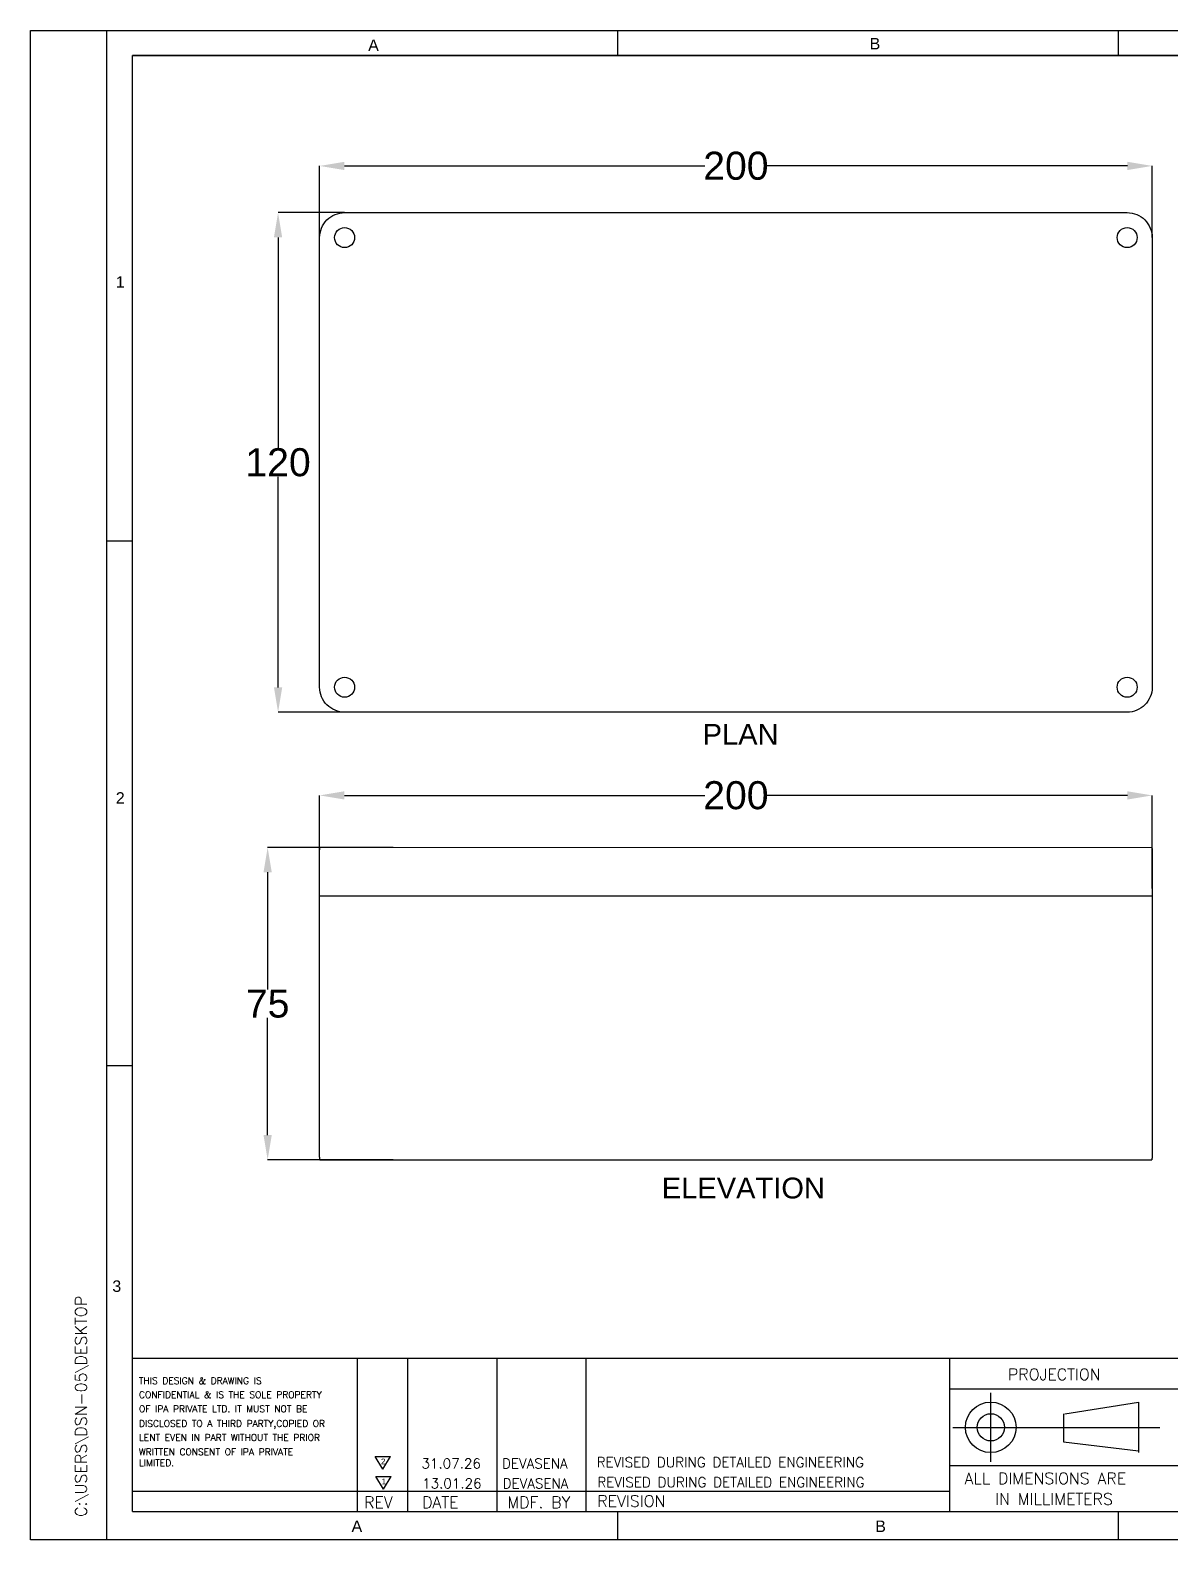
# Model space of a CAD drawing. Header units: inches. Extents: x 784 to 2184505, y 7 to 371504.
# Drawn here: x 543003 to 612083, y 275330 to 366831 of the extents above; entities that cross this region are included whole.
import ezdxf

# ---------------------------------------------------------------- set-up
doc = ezdxf.new("R2010")
doc.units = ezdxf.units.IN
doc.header["$MEASUREMENT"] = 0
doc.layers.add('Object', color=2, linetype='Continuous', lineweight=30)
doc.layers.add('SHEET', color=10, linetype='Continuous')
doc.styles.add('ROMANC', font='romanc.shx', dxfattribs={"height": 5})
doc.styles.add('ROMAND', font='romand', dxfattribs={"height": 3})
doc.styles.get("Standard").update_dxf_attribs({"font": 'arial.ttf'})
doc.dimstyles.get("Standard").update_dxf_attribs({"dimtxt": 0.18, "dimasz": 0.18, "dimexe": 0.18, "dimexo": 0.0625, "dimgap": 0.09, "dimtad": 0, "dimtih": 1, "dimtoh": 1, "dimdec": 4, "dimzin": 0, "dimdsep": 46, "dimtxsty": 'Standard', "dimcen": 0.09, "dimadec": 0, "dimazin": 0, "dimtfac": 1, "dimtdec": 4, "dimtofl": 0, "dimtmove": 0, "dimatfit": 3, "dimfxl": 1, "dimtolj": 1, "dimtzin": 0, "dimarcsym": 0})

# ---------------------------------------------------------------- blocks, each defined once
blk = doc.blocks.new('*D97')
at = {"color": 0, "lineweight": -2}
for p, q in [((560548, 354259), (560548, 358604)), ((611013, 354259), (611013, 358604))]:
    blk.add_line(p, q, dxfattribs=at)
at = {"color": 0}
for p, q in [((562048, 358604), (583891, 358604)), ((609513, 358604), (587670, 358604))]:
    blk.add_line(p, q, dxfattribs=at)
for points in [[(562048, 358854), (562048, 358354), (560548, 358604)], [(609513, 358354), (609513, 358854), (611013, 358604)]]:
    blk.add_solid(points, dxfattribs=at)
at = {"layer": 'Defpoints', "color": 0}
for p in [(611013, 358604), (560548, 354259), (611013, 354259)]:
    blk.add_point(p, dxfattribs=at)
at = {"color": 0, "lineweight": 13, "insert": (585781, 358604), "char_height": 1700, "attachment_point": 5}
blk.add_mtext('\\A1;200', dxfattribs=at)
blk = doc.blocks.new('*D98')
at = {"color": 0, "lineweight": -2}
for p, q in [((562062, 355773), (558028, 355773)), ((562062, 325494), (558028, 325494))]:
    blk.add_line(p, q, dxfattribs=at)
at = {"color": 0}
for p, q in [((558028, 354273), (558028, 341501)), ((558028, 326994), (558028, 339765))]:
    blk.add_line(p, q, dxfattribs=at)
for points in [[(558278, 354273), (557778, 354273), (558028, 355773)], [(557778, 326994), (558278, 326994), (558028, 325494)]]:
    blk.add_solid(points, dxfattribs=at)
at = {"layer": 'Defpoints', "color": 0}
for p in [(562062, 355773), (558028, 325494), (562062, 325494)]:
    blk.add_point(p, dxfattribs=at)
at = {"color": 0, "lineweight": 13, "insert": (558028, 340633), "char_height": 1700, "attachment_point": 5}
blk.add_mtext('\\A1;120', dxfattribs=at)
blk = doc.blocks.new('*D99')
at = {"color": 0, "lineweight": -2}
for p, q in [((560548, 314815), (560548, 320450)), ((611013, 314815), (611013, 320450))]:
    blk.add_line(p, q, dxfattribs=at)
at = {"color": 0}
for p, q in [((562048, 320450), (583891, 320450)), ((609513, 320450), (587670, 320450))]:
    blk.add_line(p, q, dxfattribs=at)
for points in [[(562048, 320700), (562048, 320200), (560548, 320450)], [(609513, 320200), (609513, 320700), (611013, 320450)]]:
    blk.add_solid(points, dxfattribs=at)
at = {"layer": 'Defpoints', "color": 0}
for p in [(611013, 320450), (560548, 314815), (611013, 314815)]:
    blk.add_point(p, dxfattribs=at)
at = {"color": 0, "lineweight": 13, "insert": (585781, 320450), "char_height": 1700, "attachment_point": 5}
blk.add_mtext('\\A1;200', dxfattribs=at)
blk = doc.blocks.new('*D100')
at = {"color": 0, "lineweight": -2}
for p, q in [((565000, 317289), (557396, 317289)), ((565000, 298358), (557396, 298358))]:
    blk.add_line(p, q, dxfattribs=at)
at = {"color": 0}
for p, q in [((557397, 315789), (557397, 308688)), ((557397, 299858), (557397, 306959))]:
    blk.add_line(p, q, dxfattribs=at)
for points in [[(557647, 315789), (557147, 315789), (557397, 317289)], [(557147, 299858), (557647, 299858), (557397, 298358)]]:
    blk.add_solid(points, dxfattribs=at)
at = {"layer": 'Defpoints', "color": 0}
for p in [(565000, 317289), (557397, 298358), (565000, 298358)]:
    blk.add_point(p, dxfattribs=at)
at = {"color": 0, "lineweight": 13, "insert": (557397, 307823), "char_height": 1700, "attachment_point": 5}
blk.add_mtext('\\A1;75', dxfattribs=at)

msp = doc.modelspace()

# ---------------------------------------------------------------- linework, layer by layer
at = {"lineweight": 13}
msp.add_line((560561.35412, 317288.66022, 6066.45786), (611000.02276, 317288.66022, 6066.45786), dxfattribs=at)
for p, q in [((560548.16386, 314367.57591, 6066.45786), (611013.21302, 314367.57591, 6066.45786)), ((560568.98033, 298357.97472, 6066.45786), (610992.39655, 298357.97472, 6066.45786)), ((563916.06878, 280382.87367), (564835.49221, 280382.87367)), ((564375.7805, 279609.2125), (563916.06878, 280382.87367)), ((564375.7805, 279609.2125), (564835.49221, 280382.87367)), ((563956.06878, 279172.87367), (564875.49221, 279172.87367)), ((564415.7805, 278399.2125), (563956.06878, 279172.87367)), ((564415.7805, 278399.2125), (564875.49221, 279172.87367))]:
    msp.add_line(p, q)
at = {"color": 0}
for p, q in [((601230.15731, 280061.266, 12132.91572), (601230.15731, 284228.99422, 12132.91572)), ((610188.16424, 283654.71194, 12132.91572), (605711.4579, 282935.4652, 12132.91572)), ((610188.04223, 283680.5003, 12132.91572), (610188.04223, 280612.5477, 12132.91572)), ((605648.72461, 282973.88731, 12132.91572), (605648.72461, 281275.15621, 12132.91572)), ((598931.55099, 282146.524, 12132.91572), (611485.11213, 282146.524, 12132.91572)), ((605648.72461, 281275.15621, 12132.91572), (610188.04223, 280715.2172, 12132.91572))]:
    msp.add_line(p, q, dxfattribs=at)
at = {"elevation": 6066.45786}
msp.add_lwpolyline([(560548.16386, 340633.07307), (560548.16386, 354258.63634, -0.4142135624), (562062.11533, 355772.58782), (585780.68844, 355772.58782), (609499.26155, 355772.58782, -0.4142135624), (611013.21302, 354258.63634), (611013.21302, 340633.07307), (611013.21302, 327007.50979, -0.4142135624), (609499.26155, 325493.55832), (585780.68844, 325493.55832), (562062.11533, 325493.55832, -0.4142135624), (560548.16386, 327007.50979)], format="xyb", close=True, dxfattribs=at)
for points in [[(560569.69435, 298353.75018, -0.0422376891), (560548.16386, 298608.16852), (560548.16386, 314815.15514), (560548.16386, 317089.24893, -0.0330369195), (560561.35412, 317288.66022, -0.0330369195)], [(611000.02276, 317288.66022, -0.0330369195), (611013.21302, 317089.24893), (611013.21302, 314815.15514), (611013.21302, 298608.16852, -0.0422376891), (610991.68253, 298353.75018)]]:
    msp.add_lwpolyline(points, format="xyb", dxfattribs=at)
for centre in [(562062.11533, 354258.63634, 6066.45786), (609499.26155, 354258.63634, 6066.45786), (562062.11533, 327007.50979, 6066.45786), (609499.26155, 327007.50979, 6066.45786)]:
    msp.add_circle(centre, 605.58059)
at = {"color": 0}
for radius in [1533.9763, 827.36331]:
    msp.add_circle((601230.15731, 282146.524, 12132.91572), radius, dxfattribs=at)
at = {"layer": 'SHEET', "color": 124, "linetype": 'Continuous', "true_color": 0x00a183}
for p, q in [((547657.06904, 275329.78858, 12132.91572), (547657.06904, 366811.21585, 12132.91572)), ((578621.25089, 365289.619, 12132.91572), (578621.25089, 366830.97488, 12132.91572)), ((549205.27813, 365289.619, 12132.91572), (669965.58737, 365289.619, 12132.91572)), ((549205.27813, 365289.619, 12132.91572), (669965.58737, 365289.619, 12132.91572)), ((549205.27813, 365289.619, 12132.91572), (669965.58737, 365289.619, 12132.91572)), ((669965.58737, 365289.619, 12132.91572), (549205.27813, 365289.619, 12132.91572)), ((549205.27813, 277041.70071, 12132.91572), (549205.27813, 365289.619, 12132.91572)), ((549205.27813, 286330.95527, 12132.91572), (669965.58737, 286330.95527, 12132.91572)), ((549205.27813, 286330.95527, 12132.91572), (669965.58737, 286330.95527, 12132.91572)), ((562824.86092, 286330.95527, 12132.91572), (562824.86092, 277041.70071, 12132.91572)), ((565896.44981, 277029.62401, 12132.91572), (565896.44981, 286318.87857, 12132.91572)), ((571302.58491, 277041.70071, 12132.91572), (571302.58491, 286330.95527, 12132.91572)), ((576708.72001, 277041.70071, 12132.91572), (576708.72001, 286330.95527, 12132.91572)), ((598747.9691, 277041.70071, 12132.91572), (598747.9691, 286330.95527, 12132.91572)), ((598747.9691, 284473.10436, 12132.91572), (628163.94186, 284473.10436, 12132.91572)), ((598747.9691, 279828.47708, 12132.91572), (612681.85093, 279828.47708, 12132.91572)), ((549205.27813, 278280.26799, 12132.91572), (598747.9691, 278280.26799, 12132.91572)), ((549205.27813, 277041.70071, 12132.91572), (669965.58737, 277041.70071, 12132.91572)), ((608966.14911, 275329.78858, 12132.91572), (608966.14911, 277041.70071, 12132.91572))]:
    msp.add_line(p, q, dxfattribs=at)
at = {"layer": 'SHEET', "color": 0, "linetype": 'Continuous'}
for p, q in [((608966.14911, 365289.619, 12132.91572), (608966.14911, 366830.97488, 12132.91572)), ((543012.44176, 335867.53359, 12132.91572), (543007.50201, 335867.53438, 12132.91572)), ((549205.27813, 335866.54564, 12132.91572), (547657.06904, 335866.79263, 12132.91572)), ((543012.44176, 304060.9506, 12132.91572), (543002.66104, 304060.95216, 12132.91572)), ((549205.27813, 304059.96265, 12132.91572), (547657.06904, 304060.20964, 12132.91572)), ((578621.25089, 275329.78858, 12132.91572), (578621.25089, 277041.70071, 12132.91572))]:
    msp.add_line(p, q, dxfattribs=at)
at = {"layer": 'SHEET', "color": 124, "linetype": 'Continuous', "true_color": 0x00a183, "elevation": 12132.91572}
msp.add_lwpolyline([(671513.79646, 275329.78858), (543012.44176, 275329.78858), (543012.44176, 366811.21585), (671513.79646, 366811.21585)], close=True, dxfattribs=at)

# ---------------------------------------------------------------- texts
at = {"color": 0}
for s, height, style, p in [('PROJECTION', 696.694092, 'ROMAND', (602275.81049, 285005.53217, 12132.91572)), ('THIS DESIGN & DRAWING IS', 403.693172, 'ROMANC', (549595.73227, 284772.95699, 12132.91572)), ('CONFIDENTIAL & IS THE SOLE PROPERTY', 403.693172, 'ROMANC', (549595.73227, 283924.16622, 12132.91572)), ('OF IPA PRIVATE LTD. IT MUST NOT BE ', 403.693172, 'ROMANC', (549595.73227, 283065.02434, 12132.91572)), ('DISCLOSED TO A THIRD PARTY,COPIED OR', 403.693172, 'ROMANC', (549595.73227, 282174.82914, 12132.91572)), ('LENT EVEN IN PART WITHOUT THE PRIOR ', 403.693172, 'ROMANC', (549595.73227, 281326.03837, 12132.91572)), ('WRITTEN CONSENT OF IPA PRIVATE ', 403.693172, 'ROMANC', (549595.73227, 280456.54538, 12132.91572)), ('LIMITED.', 403.693172, 'ROMANC', (549595.73227, 279786.01244, 12132.91572)), ('31.07.26', 600, 'ROMAND', (566723.05057, 279655.88011, 12132.91572)), ('DEVASENA', 600, 'ROMAND', (571602.65735, 279655.88011, 12132.91572)), ('REVISED DURING DETAILED ENGINEERING', 600, 'ROMAND', (577342.5595, 279732.0757, 12132.91572)), ('REVISED DURING DETAILED ENGINEERING', 600, 'ROMAND', (577382.5595, 278522.0757, 12132.91572)), ('ALL DIMENSIONS ARE ', 696.6940917, 'ROMAND', (599641.6646, 278702.36594, 12132.91572)), ('13.01.26', 600, 'ROMAND', (566763.05057, 278445.88011, 12132.91572)), ('DEVASENA', 600, 'ROMAND', (571642.65735, 278445.88011, 12132.91572)), ('REV', 696.694092, 'ROMAND', (563247.87456, 277251.79575, 12132.91572)), ('DATE', 696.694092, 'ROMAND', (566763.05057, 277251.79575, 12132.91572)), ('MDF. BY', 696.694092, 'ROMAND', (571929.69686, 277251.79575, 12132.91572)), ('REVISION', 696.694092, 'ROMAND', (577382.5595, 277327.99135, 12132.91572)), ('IN MILLIMETERS', 696.6940917, 'ROMAND', (601493.16952, 277453.44136, 12132.91572))]:
    msp.add_text(s, height=height, dxfattribs=dict(at, style=style)).set_placement(p)
at = {"layer": 'Object', "linetype": 'Continuous', "lineweight": 20}
for s, p in [('PLAN', (583763.77318, 323520.93745, 6066.45786)), ('ELEVATION', (581287.46945, 296021.43407, 6066.45786))]:
    msp.add_text(s, height=1261.626229, dxfattribs=at).set_placement(p)
at = {"layer": 'SHEET', "color": 0, "linetype": 'Continuous'}
for s, height, p in [('A', 696.69409, (563488.25063, 365569.18289, 12132.91572)), ('B', 696.69409, (593884.022, 365665.88994, 12132.91572)), ('1', 696.69409, (548190.29954, 351220.32671, 12132.91572)), ('2', 696.69409, (548190.29954, 319948.06382, 12132.91572)), ('3', 696.69409, (547980.21339, 290354.8484, 12132.91572)), ('2', 350, (564264.40168, 279900.90907, 12132.91572)), ('1', 350, (564304.40168, 278690.90907, 12132.91572)), ('A', 696.69409, (562481.7008, 275802.57401, 12132.91572)), ('B', 696.69409, (594224.5146, 275802.57401, 12132.91572))]:
    msp.add_text(s, height=height, dxfattribs=at).set_placement(p)
at = {"layer": 'SHEET', "color": 124, "linetype": 'Continuous', "style": 'ROMAND'}
msp.add_text('C:\\USERS\\DSN-05\\DESKTOP', height=704.430188, rotation=90, dxfattribs=at).set_placement((546431.78402, 276718.28298, 12132.91572))

# ---------------------------------------------------------------- dimensions: what is measured, and where the dimension line sits
at = {"lineweight": 13}
dim = msp.add_linear_dim(base=(611013.21302, 358603.66923, 6066.45786), p1=(560548.16386, 354258.63634, 6066.45786), p2=(611013.21302, 354258.63634, 6066.45786), text='200', dimstyle='Standard', override={"dimscale": 2, "dimtxt": 850, "dimasz": 750, "dimlwd": 65535}, dxfattribs=at)
dim.commit()
dim.dimension.update_dxf_attribs({"geometry": '*D97', "text_midpoint": (585780.68844, 358603.66923, 6066.45786), "dimtype": 160})
dim = msp.add_linear_dim(base=(558027.95839, 325493.55832, 6066.45786), p1=(562062.11533, 355772.58782, 6066.45786), p2=(562062.11533, 325493.55832, 6066.45786), angle=90, text='120', dimstyle='Standard', override={"dimscale": 2, "dimtxt": 850, "dimasz": 750, "dimlwd": 65535}, dxfattribs=at)
dim.commit()
dim.dimension.update_dxf_attribs({"geometry": '*D98', "text_midpoint": (558027.95839, 340633.07307, 6066.45786), "dimtype": 160})
dim = msp.add_linear_dim(base=(611013.21302, 320450.08584, 6066.45786), p1=(560548.16386, 314815.15514, 6066.45786), p2=(611013.21302, 314815.15514, 6066.45786), text='200', dimstyle='Standard', override={"dimscale": 2, "dimtxt": 850, "dimasz": 750, "dimlwd": 65535}, dxfattribs=at)
dim.commit()
dim.dimension.update_dxf_attribs({"geometry": '*D99', "text_midpoint": (585780.68844, 320450.08584, 6066.45786)})
dim = msp.add_linear_dim(base=(557396.56427, 298357.97472, 6066.45786), p1=(564999.62874, 317288.66022, 6066.45786), p2=(564999.62874, 298357.97472, 6066.45786), angle=90, text='75', dimstyle='Standard', override={"dimscale": 2, "dimtxt": 850, "dimasz": 750, "dimlwd": 65535}, dxfattribs=at)
dim.commit()
dim.dimension.update_dxf_attribs({"geometry": '*D100', "text_midpoint": (557396.56427, 307823.31747, 6066.45786)})

doc.saveas('drawing.dxf')
